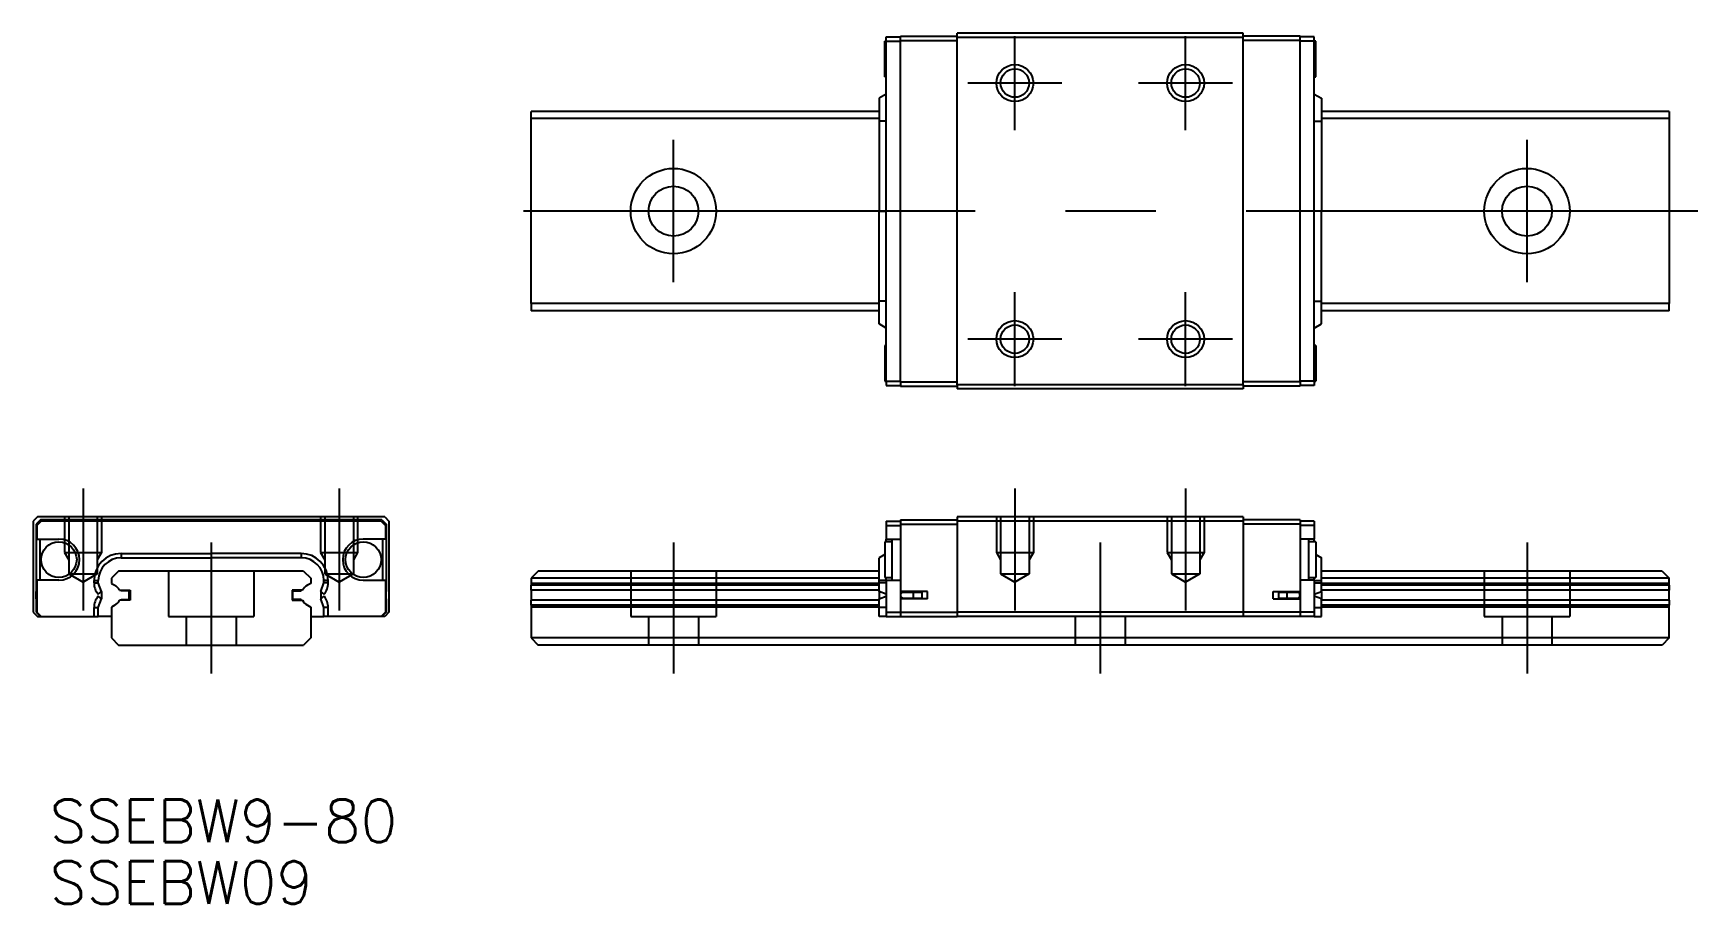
# Model space of a CAD drawing. Extents: x -75 to 42, y -49 to 12.
import ezdxf

# ---------------------------------------------------------------- set-up
doc = ezdxf.new("R2010")
doc.units = 0
doc.linetypes.add('CENTER', pattern=[50.8, 31.75, -6.35, 6.35, -6.35])
doc.linetypes.add('DASHED', pattern=[19.05, 12.7, -6.35])
doc.layers.get('0').update_dxf_attribs({"linetype": 'CONTINUOUS'})
doc.layers.add('CENTER', color=1, linetype='CENTER')
doc.styles.get("Standard").update_dxf_attribs({"font": 'txt.shx', "height": 3, "bigfont": 'bigfont.shx'})

# ---------------------------------------------------------------- blocks, each defined once
blk = doc.blocks.new('*U2')
at = {"color": 7, "linetype": 'CONTINUOUS'}
blk.add_text('SSEBW9-80', height=3, dxfattribs=at).set_placement((-73.85, -44.37))
blk = doc.blocks.new('*U3')
at = {"color": 7, "linetype": 'CONTINUOUS'}
blk.add_text('SSEBW09', height=3, dxfattribs=at).set_placement((-73.85, -48.69))

msp = doc.modelspace()

# ---------------------------------------------------------------- linework, layer by layer
at = {"color": 7, "linetype": 'CONTINUOUS'}
for p, q in [((-15.05, 11.95), (-15.15, 11.95)), ((-15.15, 9.45), (-15.15, 11.95)), ((-15.05, 11.95), (-15.05, 12.25)), ((-15.05, 12.25), (-14.05, 12.25)), ((-15.05, -11.95), (-15.05, 11.95)), ((-15.05, 11.95), (-14.05, 11.95)), ((-14.05, 12.3), (-10.05, 12.3)), ((-14.05, 12), (-14.05, 12.3)), ((-14.05, 12), (-10.05, 12)), ((-14.05, -12), (-14.05, 12)), ((10.05, 12.5), (-10.05, 12.5)), ((-10.05, 12.2), (-10.05, 12.5)), ((-10.05, -12.2), (-10.05, 12.2)), ((10.05, 12.2), (-10.05, 12.2)), ((10.05, 12.2), (10.05, 12.5)), ((14.05, 12.3), (10.05, 12.3)), ((10.05, -12.2), (10.05, 12.2)), ((14.05, 12), (10.05, 12)), ((14.05, 12), (14.05, 12.3)), ((15.05, 12.25), (14.05, 12.25)), ((14.05, -12), (14.05, 12)), ((15.05, 11.95), (14.05, 11.95)), ((15.05, 11.95), (15.05, 12.25)), ((15.05, -11.95), (15.05, 11.95)), ((15.15, 11.95), (15.05, 11.95)), ((15.15, 9.45), (15.15, 11.95)), ((-15.15, 9.45), (-15.05, 9.45)), ((15.05, 9.45), (15.15, 9.45)), ((-15.05, 8.23), (-15.55, 7.93)), ((15.05, 8.23), (15.55, 7.93)), ((-15.55, 7.93), (-15.55, 6.33)), ((15.55, 7.93), (15.55, 6.33)), ((-15.55, 7), (-40, 7)), ((-40, 6.5), (-40, 7)), ((-15.55, 6.5), (-40, 6.5)), ((-40, -6.5), (-40, 6.5)), ((-15.55, 6.33), (-15.55, 0)), ((-15.05, 6.33), (-15.55, 6.33)), ((15.05, 6.33), (15.55, 6.33)), ((40, 7), (15.55, 7)), ((40, 6.5), (15.55, 6.5)), ((15.55, 6.33), (15.55, 0)), ((40, 7), (40, 6.5)), ((40, 6.5), (40, -6.5)), ((-15.55, 0), (-15.05, 0)), ((-15.55, -6.33), (-15.55, 0)), ((15.55, 0), (15.05, 0)), ((15.55, -6.33), (15.55, 0)), ((-15.55, -6.5), (-40, -6.5)), ((-40, -6.5), (-40, -7)), ((-15.55, -7), (-40, -7)), ((-15.05, -6.33), (-15.55, -6.33)), ((-15.55, -7.93), (-15.55, -6.33)), ((15.05, -6.33), (15.55, -6.33)), ((15.55, -7.93), (15.55, -6.33)), ((40, -6.5), (15.55, -6.5)), ((40, -7), (15.55, -7)), ((40, -7), (40, -6.5)), ((-15.05, -8.23), (-15.55, -7.93)), ((15.05, -8.23), (15.55, -7.93)), ((-15.15, -9.45), (-15.15, -11.95)), ((-15.05, -9.45), (-15.15, -9.45)), ((15.15, -9.45), (15.05, -9.45)), ((15.15, -9.45), (15.15, -11.95)), ((-15.15, -11.95), (-15.05, -11.95)), ((-15.05, -11.95), (-15.05, -12.25)), ((-15.05, -11.95), (-14.05, -11.95)), ((-15.05, -12.25), (-14.05, -12.25)), ((-14.05, -12), (-10.05, -12)), ((-14.05, -12), (-14.05, -12.3)), ((-14.05, -12.3), (-10.05, -12.3)), ((10.05, -12.2), (-10.05, -12.2)), ((-10.05, -12.2), (-10.05, -12.5)), ((10.05, -12.5), (-10.05, -12.5)), ((14.05, -12), (10.05, -12)), ((10.05, -12.2), (10.05, -12.5)), ((14.05, -12.3), (10.05, -12.3)), ((15.05, -11.95), (14.05, -11.95)), ((14.05, -12), (14.05, -12.3)), ((15.05, -12.25), (14.05, -12.25)), ((15.05, -11.95), (15.15, -11.95)), ((15.05, -11.95), (15.05, -12.25)), ((-74.7, -21.5), (-75, -21.8)), ((-75, -21.8), (-75, -28.2)), ((-74.5, -21.7), (-74.8, -22)), ((-74.8, -22), (-74.8, -26.75)), ((-74.45, -21.8), (-74.75, -22.1)), ((-74.75, -22.1), (-74.75, -23.05)), ((-50.3, -21.5), (-74.7, -21.5)), ((-50.5, -21.7), (-74.5, -21.7)), ((-50.55, -21.8), (-74.45, -21.8)), ((-50.55, -21.8), (-50.25, -22.1)), ((-50.5, -21.7), (-50.2, -22)), ((-50.3, -21.5), (-50, -21.8)), ((-50.25, -22.1), (-50.25, -23.05)), ((-50.2, -22), (-50.2, -26.75)), ((-50, -21.8), (-50, -28.2)), ((-15.05, -21.8), (-14.05, -21.8)), ((-15.05, -21.8), (-15.05, -22.1)), ((-15.05, -22.1), (-14.05, -22.1)), ((-15.05, -22.1), (-15.05, -23.05)), ((-14.05, -21.7), (-10.05, -21.7)), ((-14.05, -21.7), (-14.05, -22)), ((-14.05, -22), (-10.05, -22)), ((-14.05, -22), (-14.05, -26.75)), ((10.05, -21.5), (-10.05, -21.5)), ((-10.05, -21.5), (-10.05, -21.8)), ((10.05, -21.8), (-10.05, -21.8)), ((-10.05, -21.8), (-10.05, -28.2)), ((10.05, -21.5), (10.05, -21.8)), ((14.05, -21.7), (10.05, -21.7)), ((10.05, -21.8), (10.05, -28.2)), ((14.05, -22), (10.05, -22)), ((14.05, -21.7), (14.05, -22)), ((15.05, -21.8), (14.05, -21.8)), ((14.05, -22), (14.05, -26.75)), ((15.05, -22.1), (14.05, -22.1)), ((15.05, -21.8), (15.05, -22.1)), ((15.05, -22.1), (15.05, -23.05)), ((-74.75, -23.05), (-73.2, -23.05)), ((-74.55, -23.05), (-74.55, -25.95)), ((-50.25, -23.05), (-51.8, -23.05)), ((-50.45, -23.05), (-50.45, -25.95)), ((-14.65, -23.25), (-15.15, -23.25)), ((-15.15, -23.25), (-15.15, -25.75)), ((-15.05, -23.25), (-15.05, -23.05)), ((-15.05, -23.05), (-14.05, -23.05)), ((-14.65, -23.05), (-14.65, -25.95)), ((15.05, -23.05), (14.05, -23.05)), ((14.65, -23.05), (14.65, -25.95)), ((15.15, -23.25), (14.65, -23.25)), ((15.05, -23.25), (15.05, -23.05)), ((15.15, -23.25), (15.15, -25.75)), ((-68.83, -24.07), (-62.5, -24.07)), ((-68.83, -24.07), (-68.83, -24.37)), ((-68.83, -24.37), (-62.5, -24.37)), ((-56.17, -24.07), (-62.5, -24.07)), ((-56.17, -24.37), (-62.5, -24.37)), ((-56.17, -24.07), (-56.17, -24.37)), ((-15.15, -24.13), (-15.55, -24.37)), ((-15.55, -25.97), (-15.55, -24.37)), ((15.15, -24.13), (15.55, -24.37)), ((15.55, -25.97), (15.55, -24.37)), ((-69, -25.3), (-69.5, -25.8)), ((-56, -25.3), (-69, -25.3)), ((-56, -25.3), (-55.5, -25.8)), ((-39.5, -25.3), (-40, -25.8)), ((-15.55, -25.3), (-39.5, -25.3)), ((39.5, -25.3), (15.55, -25.3)), ((39.5, -25.3), (40, -25.8)), ((-74.8, -26.75), (-74.75, -26.75)), ((-74.8, -27.25), (-74.8, -26.75)), ((-73.2, -25.95), (-74.75, -25.95)), ((-74.75, -25.95), (-74.75, -28.2)), ((-70.73, -26.125734), (-70.73, -25.97)), ((-70.73, -25.97), (-70.43, -25.97)), ((-70.73, -26.125734), (-70.43, -26.125734)), ((-70.445358, -26.937552), (-70.211044, -26.75021)), ((-70.43, -26.125734), (-70.43, -25.97)), ((-70.211044, -26.75021), (-70.43, -26.125734)), ((-70.211044, -26.75021), (-70.211044, -27.24979)), ((-69.5, -25.8), (-69.5, -26.166149)), ((-69.5, -26.166149), (-69.2695, -26.299228)), ((-68.932419, -26.65), (-68.2, -26.65)), ((-68.25, -26.7), (-68.832029, -26.699997)), ((-68.25, -27.3), (-68.25, -26.7)), ((-68.2, -26.65), (-68.2, -27.35)), ((-56.8, -26.65), (-56.8, -27.35)), ((-56.067581, -26.65), (-56.8, -26.65)), ((-56.75, -26.7), (-56.167971, -26.699997)), ((-56.75, -27.3), (-56.75, -26.7)), ((-55.5, -26.166149), (-55.7305, -26.299228)), ((-55.5, -25.8), (-55.5, -26.166149)), ((-54.788956, -26.75021), (-54.57, -26.125734)), ((-54.554642, -26.937552), (-54.788956, -26.75021)), ((-54.788956, -26.75021), (-54.788956, -27.24979)), ((-54.27, -25.97), (-54.57, -25.97)), ((-54.57, -26.125734), (-54.57, -25.97)), ((-54.27, -26.125734), (-54.57, -26.125734)), ((-54.27, -26.125734), (-54.27, -25.97)), ((-51.8, -25.95), (-50.25, -25.95)), ((-50.25, -25.95), (-50.25, -28.2)), ((-50.2, -26.75), (-50.25, -26.75)), ((-50.2, -27.25), (-50.2, -26.75)), ((-15.55, -25.8), (-40, -25.8)), ((-40, -25.8), (-40, -25.8)), ((-40, -25.8), (-40, -26.166149)), ((-15.55, -26.166149), (-40, -26.166149)), ((-40, -26.166149), (-40, -26.299228)), ((-15.55, -26.299228), (-40, -26.299228)), ((-40, -26.65), (-40, -26.299228)), ((-15.55, -26.65), (-40, -26.65)), ((-40, -26.65), (-40, -27.35)), ((-15.05, -25.97), (-15.55, -25.97)), ((-15.55, -26.125734), (-15.55, -25.97)), ((-15.55, -26.75021), (-15.55, -26.125734)), ((-15.05, -26.125734), (-15.55, -26.125734)), ((-15.55, -26.75021), (-15.55, -27.24979)), ((-15.05, -26.937552), (-15.55, -26.75021)), ((-15.15, -25.75), (-14.65, -25.75)), ((-15.05, -25.95), (-15.05, -25.75)), ((-15.05, -25.95), (-14.05, -25.95)), ((-15.05, -25.95), (-15.05, -28.2)), ((-12.15, -26.75), (-14.05, -26.75)), ((-14.05, -26.75), (-14.05, -27.25)), ((-13.15, -26.8), (-13.85, -26.8)), ((-13.55, -26.8), (-13.55, -26.75)), ((-13.22101, -26.8), (-13.22101, -26.75)), ((-13.15, -26.8), (-13.15, -27.2)), ((-12.55, -26.8), (-13.15, -26.8)), ((-12.55, -26.8), (-12.55, -27.2)), ((-12.15, -27.25), (-12.15, -26.75)), ((12.15, -27.25), (12.15, -26.75)), ((12.15, -26.75), (14.05, -26.75)), ((13.15, -26.8), (12.55, -26.8)), ((12.55, -27.2), (12.55, -26.8)), ((13.15, -27.2), (13.15, -26.8)), ((13.85, -26.8), (13.15, -26.8)), ((13.22101, -26.8), (13.22101, -26.75)), ((13.55, -26.8), (13.55, -26.75)), ((15.05, -25.95), (14.05, -25.95)), ((14.05, -26.75), (14.05, -27.25)), ((14.65, -25.75), (15.15, -25.75)), ((15.05, -25.95), (15.05, -25.75)), ((15.05, -25.95), (15.05, -28.2)), ((15.05, -25.97), (15.55, -25.97)), ((15.05, -26.125734), (15.55, -26.125734)), ((15.05, -26.937552), (15.55, -26.75021)), ((40, -25.8), (15.55, -25.8)), ((15.55, -26.125734), (15.55, -25.97)), ((15.55, -26.75021), (15.55, -26.125734)), ((40, -26.166149), (15.55, -26.166149)), ((40, -26.299228), (15.55, -26.299228)), ((40, -26.65), (15.55, -26.65)), ((15.55, -26.75021), (15.55, -27.24979)), ((40, -27.35), (40, -25.8)), ((40, -26.299228), (40, -26.65)), ((-74.8, -27.25), (-74.75, -27.25)), ((-74.8, -27.25), (-74.8, -28.2)), ((-70.73, -28.5), (-70.73, -27.874266)), ((-70.73, -27.874266), (-70.43, -27.874266)), ((-70.211044, -27.24979), (-70.445358, -27.062448)), ((-70.43, -27.874266), (-70.211044, -27.24979)), ((-70.43, -28.5), (-70.43, -27.874266)), ((-69.2695, -27.700772), (-69.5, -27.833851)), ((-69.5, -27.833851), (-69.5, -30)), ((-68.2, -27.35), (-68.932419, -27.35)), ((-68.832029, -27.300003), (-68.25, -27.3)), ((-56.8, -27.35), (-56.067581, -27.35)), ((-56.167971, -27.300003), (-56.75, -27.3)), ((-55.7305, -27.700772), (-55.5, -27.833851)), ((-55.5, -27.833851), (-55.5, -30)), ((-54.788956, -27.24979), (-54.554642, -27.062448)), ((-54.57, -27.874266), (-54.788956, -27.24979)), ((-54.57, -28.5), (-54.57, -27.874266)), ((-54.27, -27.874266), (-54.57, -27.874266)), ((-54.27, -28.5), (-54.27, -27.874266)), ((-50.2, -27.25), (-50.25, -27.25)), ((-50.2, -27.25), (-50.2, -28.2)), ((-15.55, -27.35), (-40, -27.35)), ((-40, -27.700772), (-40, -27.35)), ((-15.55, -27.700772), (-40, -27.700772)), ((-40, -27.700772), (-40, -27.833851)), ((-15.55, -27.833851), (-40, -27.833851)), ((-40, -27.833851), (-40, -30)), ((-15.55, -27.24979), (-15.05, -27.062448)), ((-15.55, -27.874266), (-15.55, -27.24979)), ((-15.05, -27.874266), (-15.55, -27.874266)), ((-15.55, -28.5), (-15.55, -27.874266)), ((-14.05, -27.25), (-14.05, -28.2)), ((-12.15, -27.25), (-14.05, -27.25)), ((-13.85, -27.2), (-13.15, -27.2)), ((-13.55, -27.25), (-13.55, -27.2)), ((-13.22101, -27.25), (-13.22101, -27.2)), ((-13.15, -27.2), (-12.55, -27.2)), ((12.15, -27.25), (14.05, -27.25)), ((12.55, -27.2), (13.15, -27.2)), ((13.15, -27.2), (13.85, -27.2)), ((13.22101, -27.25), (13.22101, -27.2)), ((13.55, -27.25), (13.55, -27.2)), ((14.05, -27.25), (14.05, -28.2)), ((15.55, -27.24979), (15.05, -27.062448)), ((15.05, -27.874266), (15.55, -27.874266)), ((15.55, -27.874266), (15.55, -27.24979)), ((40, -27.35), (15.55, -27.35)), ((40, -27.700772), (15.55, -27.700772)), ((40, -27.833851), (15.55, -27.833851)), ((15.55, -28.5), (15.55, -27.874266)), ((40, -27.35), (40, -27.700772)), ((40, -27.833851), (40, -27.700772)), ((40, -30), (40, -27.833851)), ((-75, -28.2), (-74.7, -28.5)), ((-74.8, -28.2), (-74.5, -28.5)), ((-74.75, -28.2), (-74.45, -28.5)), ((-74.7, -28.5), (-74.5, -28.5)), ((-74.5, -28.5), (-74.45, -28.5)), ((-74.45, -28.5), (-70.73, -28.5)), ((-70.73, -28.5), (-70.43, -28.5)), ((-69.5, -28.5), (-70.43, -28.5)), ((-55.5, -28.5), (-54.57, -28.5)), ((-54.27, -28.5), (-54.57, -28.5)), ((-50.55, -28.5), (-54.27, -28.5)), ((-50.25, -28.2), (-50.55, -28.5)), ((-50.5, -28.5), (-50.55, -28.5)), ((-50.2, -28.2), (-50.5, -28.5)), ((-50.3, -28.5), (-50.5, -28.5)), ((-50, -28.2), (-50.3, -28.5)), ((-15.05, -28.5), (-15.55, -28.5)), ((-15.05, -28.2), (-14.05, -28.2)), ((-15.05, -28.2), (-15.05, -28.5)), ((-15.05, -28.5), (-14.05, -28.5)), ((-14.05, -28.2), (-10.05, -28.2)), ((-14.05, -28.2), (-14.05, -28.5)), ((-14.05, -28.5), (-10.05, -28.5)), ((10.05, -28.2), (-10.05, -28.2)), ((-10.05, -28.2), (-10.05, -28.5)), ((10.05, -28.5), (-10.05, -28.5)), ((10.05, -28.2), (10.05, -28.5)), ((14.05, -28.2), (10.05, -28.2)), ((14.05, -28.5), (10.05, -28.5)), ((15.05, -28.2), (14.05, -28.2)), ((14.05, -28.2), (14.05, -28.5)), ((15.05, -28.5), (14.05, -28.5)), ((15.05, -28.2), (15.05, -28.5)), ((15.05, -28.5), (15.55, -28.5)), ((-69.5, -30), (-69, -30.5)), ((-55.5, -30), (-56, -30.5)), ((40, -30), (-40, -30)), ((-40, -30), (-39.5, -30.5)), ((40, -30), (39.5, -30.5)), ((-69, -30.5), (-56, -30.5)), ((39.5, -30.5), (-39.5, -30.5))]:
    msp.add_line(p, q, dxfattribs=at)
at = {"color": 3, "linetype": 'DASHED'}
for p, q in [((-72.8, -21.5), (-72.8, -24)), ((-72.5, -21.5), (-72.5, -25.5)), ((-70.5, -21.5), (-70.5, -25.5)), ((-70.2, -21.5), (-70.2, -24)), ((-54.8, -21.5), (-54.8, -24)), ((-54.5, -21.5), (-54.5, -25.5)), ((-52.5, -21.5), (-52.5, -25.5)), ((-52.2, -21.5), (-52.2, -24)), ((-7.3, -21.5), (-7.3, -24)), ((-7, -21.5), (-7, -25.5)), ((-5, -21.5), (-5, -25.5)), ((-4.7, -21.5), (-4.7, -24)), ((4.7, -21.5), (4.7, -24)), ((5, -21.5), (5, -25.5)), ((7, -21.5), (7, -25.5)), ((7.3, -21.5), (7.3, -24)), ((-72.8, -24), (-70.2, -24)), ((-72.8, -24), (-72.5, -24.519615)), ((-70.2, -24), (-70.5, -24.519615)), ((-54.8, -24), (-54.5, -24.519615)), ((-54.8, -24), (-52.2, -24)), ((-52.2, -24), (-52.5, -24.519615)), ((-7.3, -24), (-4.7, -24)), ((-7.3, -24), (-7, -24.519615)), ((-4.7, -24), (-5, -24.519615)), ((4.7, -24), (7.3, -24)), ((4.7, -24), (5, -24.519615)), ((7.3, -24), (7, -24.519615)), ((-72.5, -25.5), (-70.5, -25.5)), ((-72.5, -25.5), (-71.5, -26.07735)), ((-70.5, -25.5), (-71.5, -26.07735)), ((-65.5, -25.3), (-65.5, -28.5)), ((-59.5, -25.3), (-59.5, -28.5)), ((-54.5, -25.5), (-52.5, -25.5)), ((-54.5, -25.5), (-53.5, -26.07735)), ((-52.5, -25.5), (-53.5, -26.07735)), ((-33, -25.3), (-33, -28.5)), ((-27, -25.3), (-27, -28.5)), ((-7, -25.5), (-5, -25.5)), ((-7, -25.5), (-6, -26.07735)), ((-5, -25.5), (-6, -26.07735)), ((5, -25.5), (7, -25.5)), ((5, -25.5), (6, -26.07735)), ((7, -25.5), (6, -26.07735)), ((27, -25.3), (27, -28.5)), ((33, -25.3), (33, -28.5)), ((-65.5, -28.5), (-59.5, -28.5)), ((-64.25, -28.5), (-64.25, -30.5)), ((-60.75, -28.5), (-60.75, -30.5)), ((-33, -28.5), (-27, -28.5)), ((-31.75, -28.5), (-31.75, -30.5)), ((-28.25, -28.5), (-28.25, -30.5)), ((-1.75, -28.5), (-1.75, -30.5)), ((1.75, -28.5), (1.75, -30.5)), ((27, -28.5), (33, -28.5)), ((28.25, -28.5), (28.25, -30.5)), ((31.75, -28.5), (31.75, -30.5))]:
    msp.add_line(p, q, dxfattribs=at)
at = {"color": 3, "linetype": 'CONTINUOUS'}
for centre in [(-6, 9), (6, 9), (-6, -9), (6, -9)]:
    msp.add_circle(centre, 1.3, dxfattribs=at)
at = {"color": 7, "linetype": 'CONTINUOUS'}
for centre, radius in [((-6, 9), 1), ((6, 9), 1), ((-30, 0), 3), ((30, 0), 3), ((-30, 0), 1.75), ((30, 0), 1.75), ((-6, -9), 1), ((6, -9), 1), ((-73.2, -24.5), 1.25), ((-51.8, -24.5), 1.25)]:
    msp.add_circle(centre, radius, dxfattribs=at)
for centre, radius, start, end in [((-73.2, -24.5), 1.45, 270, 90), ((-51.8, -24.5), 1.45, 90, 270), ((-68.829972, -25.970028), 1.900028, 90.000832, 179.999168), ((-68.83, -25.97), 1.6, 90, 180), ((-56.170028, -25.970028), 1.900028, 0.000832, 89.999168), ((-56.17, -25.97), 1.6, 0, 90), ((-69.43015, -26.125787), 1.29985, 179.997683, 218.646033), ((-69.707, -27.057), 0.875, 27.719468, 60), ((-69.707, -27.057), 0.945, 22.196276, 25.51122), ((-55.293, -27.057), 0.945, 154.48878, 157.803724), ((-55.293, -27.057), 0.875, 120, 152.280532), ((-55.56985, -26.125787), 1.29985, 321.353967, 0.002317), ((-13.85, -27), 0.2, 90, 180), ((13.85, -27), 0.2, 0, 90), ((-69.43015, -27.874213), 1.29985, 141.353967, 180.002317), ((-69.707, -26.943), 0.875, 300, 332.280532), ((-69.707, -26.943), 0.945, 334.48878, 337.803724), ((-55.293, -26.943), 0.945, 202.196276, 205.51122), ((-55.293, -26.943), 0.875, 207.719468, 240), ((-55.56985, -27.874213), 1.29985, 359.997683, 38.646033), ((-13.85, -27), 0.2, 180, 270), ((13.85, -27), 0.2, 270, 0)]:
    msp.add_arc(centre, radius, start, end, dxfattribs=at)
at = {"layer": 'CENTER', "color": 1, "linetype": 'CENTER'}
for p, q in [((-6, 5.7), (-6, 12.3)), ((6, 5.7), (6, 12.3)), ((-2.7, 9), (-9.3, 9)), ((9.3, 9), (2.7, 9)), ((-30, -5), (-30, 5)), ((30, -5), (30, 5)), ((42, 0), (-42, 0)), ((-6, -12.3), (-6, -5.7)), ((6, -12.3), (6, -5.7)), ((-2.7, -9), (-9.3, -9)), ((9.3, -9), (2.7, -9)), ((-71.5, -19.5), (-71.5, -28.07735)), ((-53.5, -19.5), (-53.5, -28.07735)), ((-6, -19.5), (-6, -28.07735)), ((6, -19.5), (6, -28.07735)), ((-62.5, -23.3), (-62.5, -32.5)), ((-30, -23.3), (-30, -32.5)), ((0, -23.3), (0, -32.5)), ((30, -23.3), (30, -32.5))]:
    msp.add_line(p, q, dxfattribs=at)

# ---------------------------------------------------------------- block references
at = {"color": 7, "linetype": 'CONTINUOUS'}
for name in ['*U2', '*U3']:
    msp.add_blockref(name, (0, 0), dxfattribs=at)

doc.saveas('drawing.dxf')
